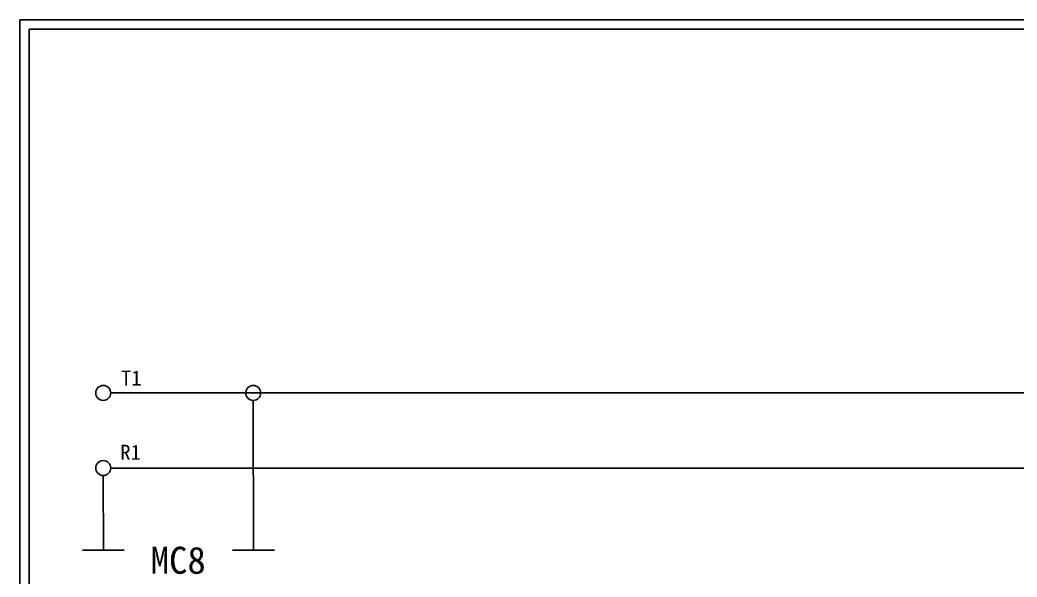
# Model space of a CAD drawing. Extents: x 10 to 297, y 3 to 207.
# Drawn here: x 10 to 142.9, y 132.7 to 207 of the extents above; entities that cross this region are included whole.
import ezdxf

# ---------------------------------------------------------------- set-up
doc = ezdxf.new("R2010")
doc.units = 0
doc.layers.get('0').update_dxf_attribs({"linetype": 'CONTINUOUS'})
doc.layers.add('圖框層', color=7, linetype='CONTINUOUS')
doc.layers.add('標尺寸層', color=3, linetype='CONTINUOUS')
doc.styles.add('STSL', font='kaiu.ttf')

msp = doc.modelspace()

# ---------------------------------------------------------------- linework, layer by layer
for p, q in [((292.39, 157.27), (22.1, 157.27)), ((292.39, 147.27), (22.19, 147.27))]:
    msp.add_line(p, q)
at = {"layer": '圖框層', "color": 7}
for p, q in [((297, 206.97), (10, 206.97)), ((10, 3), (10, 206.97)), ((295.75, 205.72), (11.25, 205.72)), ((11.25, 4.25), (11.25, 205.72))]:
    msp.add_line(p, q, dxfattribs=at)
at = {"layer": '標尺寸層', "color": 7}
for p, q in [((41.12, 136.34), (41.09, 156.27)), ((21.12, 136.34), (21.1, 146.27)), ((18.34, 136.34), (23.91, 136.34)), ((38.34, 136.34), (43.91, 136.34))]:
    msp.add_line(p, q, dxfattribs=at)
for centre in [(21.1, 157.27), (41.09, 157.27), (21.1, 147.27)]:
    msp.add_circle(centre, 1, dxfattribs=at)

# ---------------------------------------------------------------- texts
at = {"layer": '圖框層', "color": 4, "style": 'STSL'}
for s, height, p in [('T1', 2, (23.48, 158.26)), ('R1', 2, (23.38, 148.37)), ('MC8', 3.6, (27.42, 133.18))]:
    msp.add_text(s, height=height, dxfattribs=at).set_placement(p)

doc.saveas('drawing.dxf')
